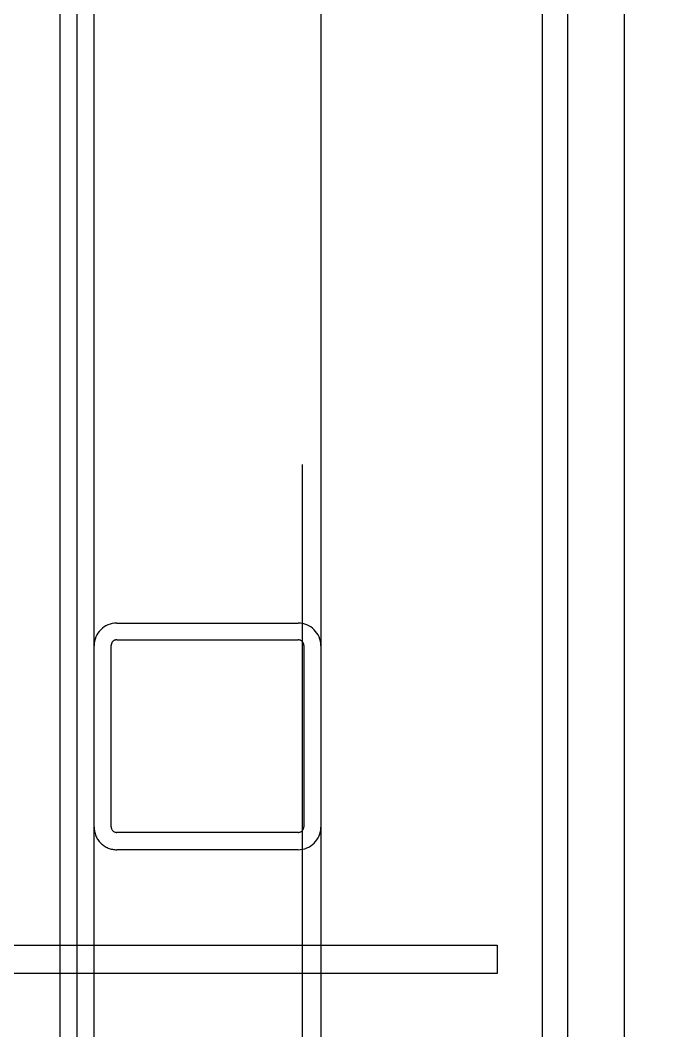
# Model space of a CAD drawing. Header units: millimetres. Extents: x 10462777 to 22643323, y 453826 to 1389191.
# Drawn here: x 11279037.1 to 11279152.6, y 585178.3 to 585356.7 of the extents above; entities that cross this region are included whole.
import ezdxf

# ---------------------------------------------------------------- set-up
doc = ezdxf.new("R2010")
doc.units = ezdxf.units.MM
doc.header["$LTSCALE"] = 200
doc.header["$MEASUREMENT"] = 0
for name, pattern in [('CENTER', [2, 1.25, -0.25, 0.25, -0.25]), ('HIDDEN', [3.75, 2.5, -1.25]), ('PHANTOM', [2.5, 1.25, -0.25, 0.25, -0.25, 0.25, -0.25])]:
    doc.linetypes.add(name, pattern=pattern)
doc.layers.get('0').update_dxf_attribs({"linetype": 'CONTINUOUS'})
for name, color, linetype in [('1', 1, 'CENTER'), ('3 Hidden', 3, 'HIDDEN'), ('7', 7, 'CONTINUOUS'), ('BOM-T', 4, 'CONTINUOUS')]:
    doc.layers.add(name, color=color, linetype=linetype)
doc.layers.add('LAYOUT', color=8, linetype='CONTINUOUS', lineweight=25)

# ---------------------------------------------------------------- blocks, each defined once
blk = doc.blocks.new('A$C0CF62632')
at = {"color": 4}
for p, q in [((25.88, 41.59), (25.88, 457.59)), ((65.88, 457.59), (65.88, 81.59)), ((68.88, 457.59), (68.88, 81.59)), ((71.88, 457.59), (71.88, 81.59))]:
    blk.add_line(p, q, dxfattribs=at)
at = {"layer": '3 Hidden', "color": 4}
for p, q in [((29.88, 316.59), (61.88, 316.59)), ((28.87, 280.53), (28.87, 312.53)), ((29.87, 313.53), (61.87, 313.53)), ((62.87, 312.53), (62.87, 280.53)), ((61.87, 279.53), (29.87, 279.53)), ((61.88, 276.59), (29.88, 276.59))]:
    blk.add_line(p, q, dxfattribs=at)
for centre, radius, start, end in [((29.88, 312.59), 4, 90, 180), ((61.88, 312.59), 4, 360, 90), ((29.87, 312.53), 1, 90, 180), ((61.87, 312.53), 1, 0, 90), ((29.88, 280.59), 4, 180, 270), ((29.87, 280.53), 1, 180, 270), ((61.87, 280.53), 1, 270, 0), ((61.88, 280.59), 4, 270, 360)]:
    blk.add_arc(centre, radius, start, end, dxfattribs=at)
at = {"layer": '7', "color": 7, "linetype": 'HIDDEN', "ltscale": 0.5}
blk.add_line((29.08, 873.59), (29.08, 41.59), dxfattribs=at)
blk = doc.blocks.new('A$C7DA30AB0')
at = {"layer": 'LAYOUT', "color": 6, "linetype": 'PHANTOM'}
blk.add_circle((3030.45, 3025.99, 0), 2693.02, dxfattribs=at)
blk = doc.blocks.new('A$C63FB58F8')
at = {"color": 0}
for p, q in [((4.47, 80), (2.97, 80)), ((2.97, 80), (2.97, 0)), ((7.47, 65), (4.47, 80)), ((3.47, 70), (2.97, 70)), ((3.47, 70), (3.47, 40)), ((7.47, 65), (7.47, 15, 0)), ((3.47, 52.7), (7.47, 52.7)), ((3.47, 10), (3.47, 40)), ((3.47, 27.3), (7.47, 27.3)), ((7.47, 15, 0), (4.47, 0)), ((3.47, 10), (2.97, 10)), ((4.47, 0), (2.97, 0))]:
    blk.add_line(p, q, dxfattribs=at)
at = {"color": 1, "linetype": 'CENTER', "ltscale": 0.5}
blk.add_line((0, 40), (10.1, 40), dxfattribs=at)
blk = doc.blocks.new('A$C043279D7')
at = {"color": 0}
for p, q in [((5, 32, 0), (7, 32, 0)), ((5, 32, 0), (5, 28.7, 0)), ((7, 32, 0), (7, 0, 0)), ((3, 28.7, 0), (3, 3.3, 0)), ((3, 28.7, 0), (5, 28.7, 0)), ((3, 21.5, 0), (7, 21.5, 0)), ((3, 10.5, 0), (7, 10.5, 0)), ((3, 3.3, 0), (5, 3.3, 0)), ((5, 3.3, 0), (5, 0, 0)), ((5, 0, 0), (7, 0, 0))]:
    blk.add_line(p, q, dxfattribs=at)
at = {"color": 1, "linetype": 'CENTER', "ltscale": 0.5}
blk.add_line((0, 16, 0), (9.85, 16, 0), dxfattribs=at)
blk = doc.blocks.new('A$C4A7C67FB')
at = {"elevation": 0}
blk.add_lwpolyline([(7.13, 305), (12.13, 305), (12.13, 0), (7.13, 0)], close=True, dxfattribs=at)
at = {"layer": '1'}
blk.add_line((14.31, 152.5, 0), (5.31, 152.5, 0), dxfattribs=at)
at = {"layer": 'BOM-T'}
for p, q in [((7.13, 165.2, 0), (12.13, 165.2, 0)), ((7.13, 139.8, 0), (12.13, 139.8, 0))]:
    blk.add_line(p, q, dxfattribs=at)
at = {"xscale": -1}
blk.add_blockref('A$C63FB58F8', (10.1, 112.5, 0), dxfattribs=at)
for name, p in [('A$C63FB58F8', (9.16, 112.5)), ('A$C043279D7', (11.63, 136.5, 0))]:
    blk.add_blockref(name, p)
blk = doc.blocks.new('A$C6F7E1649')
at = {"lineweight": -3, "ltscale": 10}
blk.add_line((1535, 1040, 0), (585, 1040, 0), dxfattribs=at)
at = {"color": 7, "linetype": 'Continuous', "lineweight": -3, "ltscale": 10}
for p, q in [((1540, 1030, 0), (560, 1030, 0)), ((1535.5, 1025.5, 0), (564.5, 1025.5, 0))]:
    blk.add_line(p, q, dxfattribs=at)
blk.add_blockref('A$C4A7C67FB', (934.867, 712.5, 0))

msp = doc.modelspace()

# ---------------------------------------------------------------- block references
at = {"ltscale": 10}
msp.add_blockref('A$C7DA30AB0', (11276684.40366, 580408.4363, 0), dxfattribs=at)
at = {"ltscale": 10, "rotation": 180}
msp.add_blockref('A$C0CF62632', (11279116.00281, 585526.88814, 0), dxfattribs=at)

# ---------------------------------------------------------------- next in the draw order: block references
at = {"ltscale": 10, "rotation": 270}
msp.add_blockref('A$C6F7E1649', (11278103.73988, 586135.42309, 0), dxfattribs=at)

doc.saveas('drawing.dxf')
